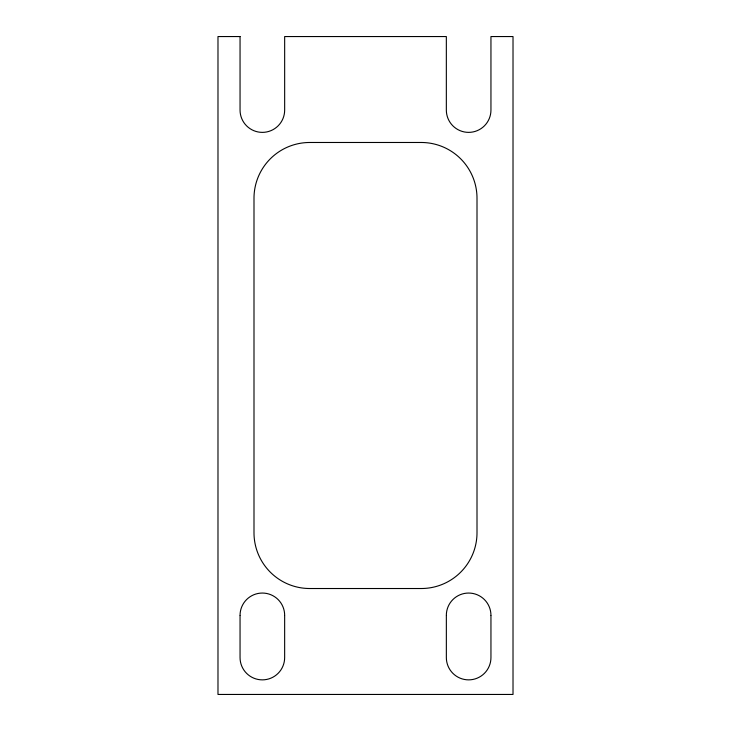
<?xml version="1.0" encoding="UTF-8"?>
<svg xmlns="http://www.w3.org/2000/svg" width="731" height="731" viewBox="0 0 731 731"><rect width="100%" height="100%" fill="white"/><g stroke="black" fill="none" stroke-linecap="round" stroke-linejoin="round"><path stroke-width="1.1" d="M490.949 615.612L490.949 657.562A22.305 22.305 0 0 1 468.644 679.867A22.305 22.305 0 0 1 446.349 657.562L446.349 615.612M284.651 615.612L284.651 657.562A22.305 22.305 0 0 1 262.356 679.867A22.305 22.305 0 0 1 240.051 657.562L240.051 615.612M446.339 615.356A22.305 22.305 0 0 1 468.644 593.051A22.305 22.305 0 0 1 490.949 615.356M240.051 615.356A22.305 22.305 0 0 1 262.356 593.051A22.305 22.305 0 0 1 284.661 615.356M240.051 36.55L217.984 36.55L217.984 694.45L513.016 694.45L513.016 36.55L490.949 36.55L490.949 110.07A22.305 22.305 0 0 1 468.644 132.375A22.305 22.305 0 0 1 446.339 110.07L446.339 36.55L284.661 36.55L284.661 110.07A22.305 22.305 0 0 1 262.356 132.375A22.305 22.305 0 0 1 240.051 110.07L240.051 36.55M421.257 142.481L309.743 142.481A55.757 55.757 0 0 0 253.995 198.238L253.995 532.762A55.757 55.757 0 0 0 309.743 588.519L421.257 588.519A55.757 55.757 0 0 0 477.005 532.762L477.005 198.238A55.757 55.757 0 0 0 421.257 142.481"/></g></svg>
